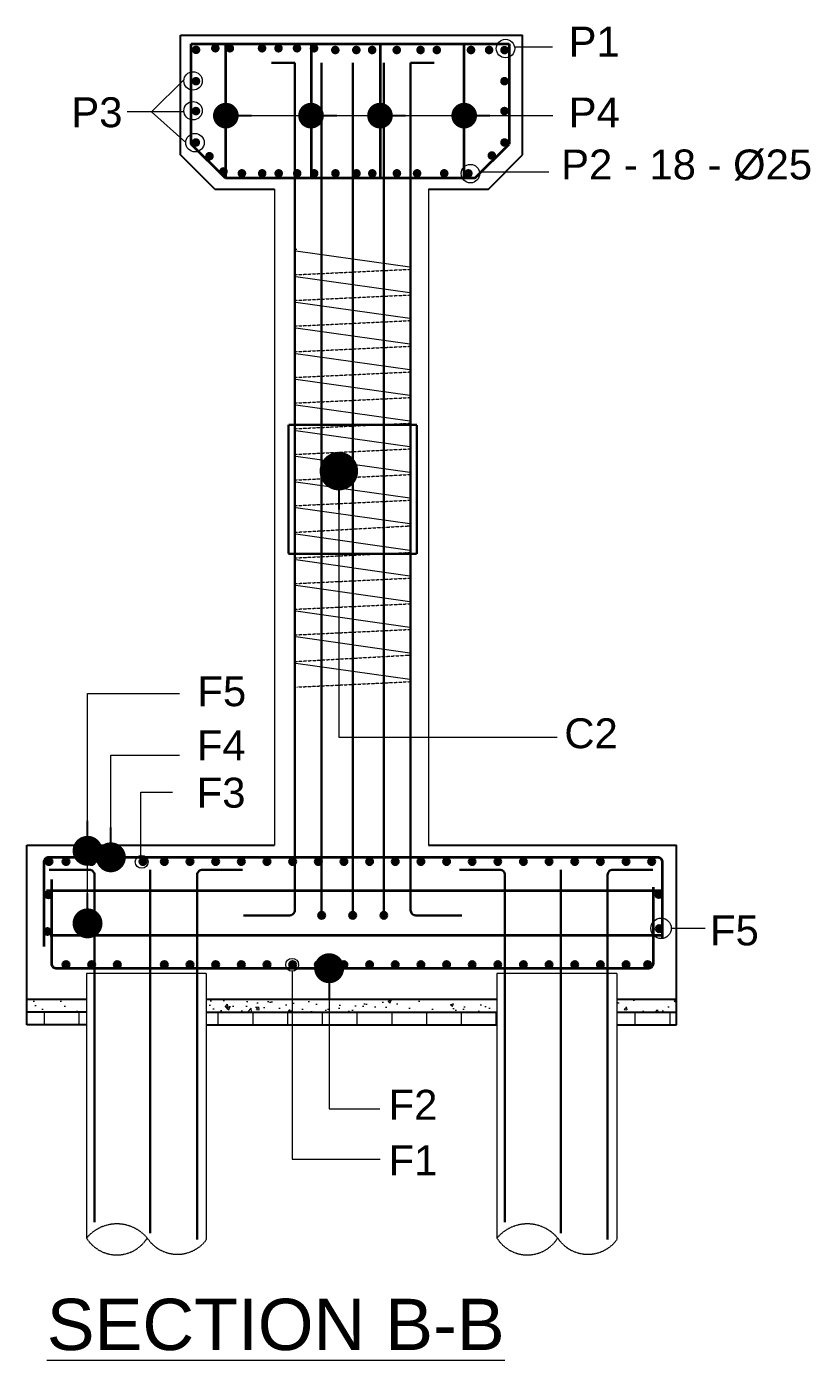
# Model space of a CAD drawing. Header units: millimetres. Extents: x -571543 to 35267, y -84886 to 197746.
# Drawn here: x -387577 to -382995, y -51202 to -43405 of the extents above; entities that cross this region are included whole.
import ezdxf

# ---------------------------------------------------------------- set-up
doc = ezdxf.new("R2010")
doc.units = ezdxf.units.MM
doc.linetypes.add('DASHED', pattern=[0.75, 0.5, -0.25])
doc.linetypes.add('HIDDEN', pattern=[9.525, 6.35, -3.175])
for name, color, linetype, lineweight in [('Binder', 136, 'Continuous', 15), ('Dimision', 96, 'Continuous', 18), ('hatch', 65, 'Continuous', 15), ('Hatching', 65, 'Continuous', 20), ('Pile', 11, 'Continuous', 15), ('Rod', 12, 'Continuous', 30), ('Rod -2', 5, 'Continuous', 35), ('Text', 7, 'Continuous', 15)]:
    doc.layers.add(name, color=color, linetype=linetype, lineweight=lineweight)
doc.layers.add('Pire Line', color=11, linetype='Continuous')
doc.styles.add('ROMANS', font='arial.ttf', dxfattribs={"height": 200})
doc.styles.get("Standard").update_dxf_attribs({"font": 'times.ttf'})
doc.dimstyles.new('ISO-25', dxfattribs={"dimtxt": 175, "dimasz": 100, "dimexe": 65, "dimexo": 115.625, "dimgap": 40, "dimtad": 1, "dimtoh": 1, "dimdec": 0, "dimtxsty": 'Standard', "dimblk": 'DOT', "dimcen": 300, "dimclrd": 256, "dimclre": 256, "dimclrt": 256, "dimadec": 0, "dimazin": 0, "dimtfac": 1, "dimtdec": 0, "dimtix": 1, "dimtmove": 0, "dimatfit": 3, "dimldrblk": 'DOT', "dimfxl": 75, "dimlwd": -1, "dimarcsym": 0})

# ---------------------------------------------------------------- blocks, each defined once
blk = doc.blocks.new('r')
at = {"layer": 'Rod', "ltscale": 3, "const_width": 25}
blk.add_lwpolyline([(-12.5, 0, 1), (12.5, 0, 1)], format="xyb", close=True, dxfattribs=at)
blk = doc.blocks.new('_Dot')
at = {"color": 0, "linetype": 'ByBlock', "lineweight": -2}
blk.add_line((-0.5, 0), (-1, 0), dxfattribs=at)
at = {"color": 0, "linetype": 'ByBlock', "const_width": 0.5}
blk.add_lwpolyline([(-0.25, 0, 1), (0.25, 0, 1)], format="xyb", close=True, dxfattribs=at)

msp = doc.modelspace()

# ---------------------------------------------------------------- hatches: boundary and pattern name
at = {"layer": 'hatch'}
h = msp.add_hatch(dxfattribs=at)
h.set_pattern_fill('AR-B88', color=256)
h.set_pattern_definition([(0, (50524.79, -117814.18), (0, 203.2), []), (90, (50524.79, -117814.18), (-101.6, 203.2), [203.2, -203.2])])
h.paths.add_polyline_path([(-384127, -49165.9), (-384127, -49240.9), (-383777, -49240.9), (-383777, -49165.9)])
h.paths.add_polyline_path([(-386527, -49165.9), (-386527, -49240.9), (-384827, -49240.9), (-384827, -49165.9)])
h.paths.add_polyline_path([(-387227, -49240.9), (-387227, -49165.9), (-387577, -49165.9), (-387577, -49240.9)])
at = {"layer": 'Pile', "ltscale": 0.1}
h = msp.add_hatch(dxfattribs=at)
h.set_pattern_fill('AR-CONC', color=256, style=0)
h.set_pattern_definition([(50, (50524.79, -117814.18), (182.18467, -15.939086), [19.05, -209.55]), (355, (50524.79, -117814.18), (-35.24342, 191.056845), [15.24, -167.640584]), (100.451445, (50539.97, -117815.51), (146.94125, 175.11775), [16.19001, -178.090245]), (46.1842, (50524.79, -117763.38), (271.07904, -42.04233), [28.575, -314.325]), (96.63556, (50547.38, -117766.9), (237.40413, 247.42612), [24.28502, -267.1356]), (351.18415, (50524.8, -117763.38), (237.40413, 247.42612), [22.85997, -251.45973]), (21, (50550.19, -117776.08), (151.61439, -102.2652), [19.05, -209.55]), (326, (50550.19, -117776.08), (61.80203, 184.18797), [15.24, -167.64]), (71.451445, (50562.82, -117784.6), (213.41642, 81.92277), [16.19001, -178.08994]), (37.5, (50524.79, -117814.183), (3.088603, 84.555039), [0, -165.608, 0, -170.18, 0, -168.275]), (7.5, (50524.79, -117814.18), (66.819663, 100.180575), [0, -97.028, 0, -161.798, 0, -64.135]), (327.5, (50468.146, -117814.18), (135.590595, -5.728744), [0, -63.5, 0, -198.12, 0, -262.89]), (317.5, (50442.75, -117814.18), (148.12918, 25.42649), [0, -82.55, 0, -131.572, 0, -186.69])])
h.paths.add_polyline_path([(-387227, -49090.9), (-387577, -49090.9), (-387577, -49165.9), (-387227, -49165.9)])
h.paths.add_polyline_path([(-384827, -49090.9), (-386527, -49090.9), (-386527, -49165.9), (-384827, -49165.9)])
h.paths.add_polyline_path([(-383777, -49090.9), (-384127, -49090.9), (-384127, -49165.9), (-383777, -49165.9)])
at = {"layer": 'Rod', "ltscale": 5}
for points in [[(-387466.7, -48285.9, 1), (-387426.7, -48285.9, 1)], [(-387367, -48285.9, 1), (-387327, -48285.9, 1)], [(-387217, -48285.9, 1), (-387177, -48285.9, 1)], [(-387067, -48285.9, 1), (-387027, -48285.9, 1)], [(-386917, -48285.9, 1), (-386877, -48285.9, 1)], [(-386792, -48285.9, 1), (-386752, -48285.9, 1)], [(-386642, -48285.9, 1), (-386602, -48285.9, 1)], [(-386492, -48285.9, 1), (-386452, -48285.9, 1)], [(-386342, -48285.9, 1), (-386302, -48285.9, 1)], [(-386192, -48285.9, 1), (-386152, -48285.9, 1)], [(-386042, -48285.9, 1), (-386002, -48285.9, 1)], [(-385892, -48285.9, 1), (-385852, -48285.9, 1)], [(-385742, -48285.9, 1), (-385702, -48285.9, 1)], [(-385592, -48285.9, 1), (-385552, -48285.9, 1)], [(-385442, -48285.9, 1), (-385402, -48285.9, 1)], [(-385292, -48285.9, 1), (-385252, -48285.9, 1)], [(-385142, -48285.9, 1), (-385102, -48285.9, 1)], [(-384992, -48285.9, 1), (-384952, -48285.9, 1)], [(-384842, -48285.9, 1), (-384802, -48285.9, 1)], [(-384692, -48285.9, 1), (-384652, -48285.9, 1)], [(-384542, -48285.9, 1), (-384502, -48285.9, 1)], [(-384392, -48285.9, 1), (-384352, -48285.9, 1)], [(-384242, -48285.9, 1), (-384202, -48285.9, 1)], [(-384092, -48285.9, 1), (-384052, -48285.9, 1)], [(-383942, -48285.9, 1), (-383902, -48285.9, 1)], [(-387470.3, -48479.5, -1), (-387430.3, -48479.5, -1)], [(-383901.2, -48478.4, -1), (-383861.2, -48478.4, -1)], [(-385872.2, -48600.9, -1), (-385832.2, -48600.9, -1)], [(-385690.4, -48600.9, -1), (-385650.4, -48600.9, -1)], [(-385650.4, -48600.9, 1), (-385690.4, -48600.9, 1)], [(-385468.6, -48600.9, 1), (-385508.6, -48600.9, 1)], [(-387475.2, -48695, -1), (-387435.2, -48695, -1)], [(-383898.6, -48678.5, -1), (-383858.6, -48678.5, -1)], [(-387367, -48888.6, -1), (-387327, -48888.6, -1)], [(-387217, -48888.6, -1), (-387177, -48888.6, -1)], [(-387067, -48888.6, -1), (-387027, -48888.6, -1)], [(-386792, -48888.6, -1), (-386752, -48888.6, -1)], [(-386642, -48888.6, -1), (-386602, -48888.6, -1)], [(-386492, -48888.6, -1), (-386452, -48888.6, -1)], [(-386342, -48888.6, -1), (-386302, -48888.6, -1)], [(-386192, -48888.6, -1), (-386152, -48888.6, -1)], [(-386042, -48888.6, -1), (-386002, -48888.6, -1)], [(-385892, -48888.6, -1), (-385852, -48888.6, -1)], [(-385742, -48888.6, -1), (-385702, -48888.6, -1)], [(-385592, -48888.6, -1), (-385552, -48888.6, -1)], [(-385442, -48888.6, -1), (-385402, -48888.6, -1)], [(-385292, -48888.6, -1), (-385252, -48888.6, -1)], [(-385142, -48888.6, -1), (-385102, -48888.6, -1)], [(-384992, -48888.6, -1), (-384952, -48888.6, -1)], [(-384842, -48888.6, -1), (-384802, -48888.6, -1)], [(-384692, -48888.6, -1), (-384652, -48888.6, -1)], [(-384542, -48888.6, -1), (-384502, -48888.6, -1)], [(-384392, -48888.6, -1), (-384352, -48888.6, -1)], [(-384242, -48888.6, -1), (-384202, -48888.6, -1)], [(-384092, -48888.6, -1), (-384052, -48888.6, -1)], [(-383966.2, -48888.6, -1), (-383926.2, -48888.6, -1)]]:
    msp.add_hatch(color=256, dxfattribs=at).paths.add_polyline_path(points)

# ---------------------------------------------------------------- linework, layer by layer
at = {"layer": 'Binder', "ltscale": 5}
for points in [[(-385343.8, -44823.7), (-385337.3, -44823.2, 0.91565), (-385337.3, -44811.2), (-386003.6, -44717.2, -0.91565), (-386003.6, -44705.2), (-385997, -44704.7)], [(-385343.8, -44973.7), (-385337.3, -44973.2, 0.91565), (-385337.3, -44961.2), (-386003.6, -44867.2, -0.91565), (-386003.6, -44855.2), (-385997, -44854.7)], [(-385343.8, -45123.7), (-385337.3, -45123.2, 0.91565), (-385337.3, -45111.3), (-386003.6, -45017.2, -0.91565), (-386003.6, -45005.2), (-385997, -45004.7)], [(-385343.8, -45273.7), (-385337.3, -45273.2, 0.91565), (-385337.3, -45261.3), (-386003.6, -45167.2, -0.91565), (-386003.6, -45155.2), (-385997, -45154.8)], [(-385343.8, -45423.8), (-385337.3, -45423.3, 0.91565), (-385337.3, -45411.3), (-386003.6, -45317.2, -0.91565), (-386003.6, -45305.3), (-385997, -45304.8)], [(-385343.8, -45573.8), (-385337.3, -45573.3, 0.91565), (-385337.3, -45561.3), (-386003.6, -45467.2, -0.91565), (-386003.6, -45455.3), (-385997, -45454.8)], [(-385343.8, -45723.8), (-385337.3, -45723.3, 0.91565), (-385337.3, -45711.4), (-386003.6, -45617.3, -0.91565), (-386003.6, -45605.3), (-385997, -45604.8)], [(-385343.8, -45873.8), (-385337.3, -45873.3, 0.91565), (-385337.3, -45861.4), (-386003.6, -45767.3, -0.91565), (-386003.6, -45755.3), (-385997, -45754.8)], [(-385343.8, -46023.8), (-385337.3, -46023.3, 0.921604), (-385337.3, -46011.4), (-386003.6, -45917.3, -0.91565), (-386003.6, -45905.3), (-385997, -45904.8)], [(-385343.8, -46173.8), (-385337.3, -46173.3, 0.91565), (-385337.3, -46161.4), (-386003.6, -46067.3, -0.91565), (-386003.6, -46055.3), (-385997, -46054.8)], [(-385343.8, -46323.8), (-385337.3, -46323.3, 0.91565), (-385337.3, -46311.4), (-386003.6, -46217.3, -0.91565), (-386003.6, -46205.3), (-385997, -46204.8)], [(-385343.8, -46479.3), (-385337.3, -46478.8, 0.91565), (-385337.3, -46466.9), (-386003.6, -46372.8, -0.91565), (-386003.6, -46360.8), (-385997, -46360.3)], [(-385343.8, -46629.3), (-385337.3, -46628.8, 0.91565), (-385337.3, -46616.9), (-386003.6, -46522.8, -0.91565), (-386003.6, -46510.8), (-385997, -46510.3)], [(-385343.8, -46779.3), (-385337.3, -46778.8, 0.921604), (-385337.3, -46766.8), (-386003.6, -46672.8, -0.91565), (-386003.6, -46660.8), (-385997, -46660.3)], [(-385343.8, -46929.3), (-385337.3, -46928.8, 0.91565), (-385337.3, -46916.9), (-386003.6, -46822.8, -0.91565), (-386003.6, -46810.8), (-385997, -46810.3)], [(-385343.8, -47079.3), (-385337.3, -47078.8, 0.91565), (-385337.3, -47066.9), (-386003.6, -46972.8, -0.91565), (-386003.6, -46960.8), (-385997, -46960.3)], [(-385343.8, -47234.8), (-385337.3, -47234.3, 0.91565), (-385337.3, -47222.3), (-386003.6, -47128.3, -0.91565), (-386003.6, -47116.3), (-385997, -47115.8)]]:
    msp.add_lwpolyline(points, format="xyb", dxfattribs=at)
at = {"layer": 'Binder', "linetype": 'HIDDEN', "ltscale": 0.07}
for points in [[(-385997, -44854.7), (-385343.8, -44823.7)], [(-385997, -45004.7), (-385343.8, -44973.7)], [(-385997, -45154.8), (-385343.8, -45123.7)], [(-385997, -45304.8), (-385343.8, -45273.7)], [(-385997, -45454.8), (-385343.8, -45423.8)], [(-385997, -45604.8), (-385343.8, -45573.8)], [(-385997, -45754.8), (-385343.8, -45723.8)], [(-385997, -45904.8), (-385343.8, -45873.8)], [(-385997, -46054.8), (-385343.8, -46023.8)], [(-385997, -46204.8), (-385343.8, -46173.8)], [(-385997, -46360.3), (-385343.8, -46323.8)], [(-385997, -46510.3), (-385343.8, -46479.3)], [(-385997, -46660.3), (-385343.8, -46629.3)], [(-385997, -46810.3), (-385343.8, -46779.3)], [(-385997, -46960.3), (-385343.8, -46929.3)], [(-385997, -47115.8), (-385343.8, -47079.3)], [(-385997, -47265.8), (-385343.8, -47234.8)]]:
    msp.add_lwpolyline(points, dxfattribs=at)
at = {"layer": 'Dimision', "ltscale": 5}
for p, q in [((-384724.2, -43522.4), (-384502.7, -43522.4)), ((-384929, -44253.9), (-384523.3, -44253.9)), ((-383807.6, -48676.4), (-383609.6, -48676.4))]:
    msp.add_line(p, q, dxfattribs=at)
for points in [[(-386657.5, -43715.3), (-386846.9, -43903), (-386988.9, -43903)], [(-386657.5, -43902.3), (-386846.9, -43903), (-386988.9, -43903)], [(-386646.7, -44083), (-386846.9, -43903), (-386988.9, -43903)], [(-386910, -48252.4), (-386910, -47880.3), (-386724.3, -47880.3)], [(-386024.6, -48927.2), (-386024.6, -50026.9), (-385509.1, -50026.9)]]:
    msp.add_lwpolyline(points, dxfattribs=at)
for centre, radius in [((-384777.1, -43532.7), 53.9), ((-386604, -43721.9), 53.9), ((-386604, -43896.2), 53.9), ((-386592.9, -44083), 53.9), ((-384981.9, -44264.1), 53.9), ((-386904.6, -48288), 37.5), ((-383867.4, -48676.4), 59.8), ((-386024.6, -48889.7), 37.5)]:
    msp.add_circle(centre, radius, dxfattribs=at)
at = {"layer": 'Hatching', "ltscale": 3}
for p, q in [((-386127, -44354.9), (-386127, -48190.9)), ((-385227, -44354.9), (-385227, -48190.9))]:
    msp.add_line(p, q, dxfattribs=at)
at = {"layer": 'Pile', "linetype": 'DASHED', "ltscale": 5}
for p, q in [((-387227, -48940.9), (-387227, -50487.4)), ((-386527, -48940.9), (-387227, -48940.9)), ((-386527, -48940.9), (-386527, -50498.7)), ((-384827, -48940.9), (-384827, -50487.4)), ((-384127, -48940.9), (-384827, -48940.9)), ((-384127, -48940.9), (-384127, -50498.7))]:
    msp.add_line(p, q, dxfattribs=at)
for points in [[(-386527, -50498.7, -0.515809), (-386871.9, -50487.4, 0.465983), (-387227, -50487.4, 0.554519), (-386871.9, -50487.4)], [(-384127, -50498.7, -0.515809), (-384471.9, -50487.4, 0.465983), (-384827, -50487.4, 0.554519), (-384471.9, -50487.4)]]:
    msp.add_lwpolyline(points, format="xyb", dxfattribs=at)
at = {"layer": 'Pire Line', "ltscale": 10}
for p, q in [((-386677, -44154.9), (-386677, -43454.9)), ((-386677, -43454.9), (-384677, -43454.9)), ((-384677, -44154.9), (-384677, -43454.9)), ((-386477, -44354.9), (-386677, -44154.9)), ((-384877, -44354.9), (-384677, -44154.9)), ((-386477, -44354.9), (-386127, -44354.9)), ((-385227, -44354.9), (-384877, -44354.9))]:
    msp.add_line(p, q, dxfattribs=at)
at = {"layer": 'Pire Line', "ltscale": 5}
for p, q in [((-387577, -48190.9), (-386127, -48190.9)), ((-387577, -49240.9), (-387577, -48190.9)), ((-387577, -49240.9), (-387577, -48190.9)), ((-387577, -49240.9), (-387577, -48190.9)), ((-387577, -49240.9), (-387577, -48190.9)), ((-387577, -49240.9), (-387577, -48190.9)), ((-385227, -48190.9), (-383777, -48190.9)), ((-383777, -49240.9), (-383777, -48190.9)), ((-383777, -49240.9), (-383777, -48190.9)), ((-383777, -49240.9), (-383777, -48190.9)), ((-387577, -49090.9), (-387227, -49090.9)), ((-386527, -49090.9), (-384827, -49090.9)), ((-384127, -49090.9), (-383777, -49090.9)), ((-387227, -49165.9), (-387577, -49165.9)), ((-386527, -49165.9), (-384827, -49165.9)), ((-384127, -49165.9), (-383777, -49165.9)), ((-387227, -49240.9), (-387577, -49240.9)), ((-386527, -49240.9), (-384827, -49240.9)), ((-384127, -49240.9), (-383777, -49240.9))]:
    msp.add_line(p, q, dxfattribs=at)
at = {"layer": 'Pire Line', "color": 5, "linetype": 'DASHED', "lineweight": 30, "ltscale": 5}
msp.add_lwpolyline([(-386045.5, -46487.2), (-385295.5, -46487.2), (-385295.3, -45732.9), (-386045.5, -45732.9)], close=True, dxfattribs=at)
at = {"layer": 'Rod', "ltscale": 0.02}
for p, q in [((-386009, -43615.8), (-386146, -43615.8)), ((-385331.8, -43615.8), (-385194.8, -43615.8))]:
    msp.add_line(p, q, dxfattribs=at)
at = {"layer": 'Rod', "ltscale": 5}
for p, q in [((-386854.3, -48334.1), (-386854.3, -50459.2)), ((-384454.3, -48334.1), (-384454.3, -50459.2))]:
    msp.add_line(p, q, dxfattribs=at)
at = {"layer": 'Rod', "ltscale": 0.02}
for points in [[(-386009, -43615.8), (-386009, -46629), (-386009, -48570.9, -0.414214), (-386039, -48600.9), (-386309, -48600.9)], [(-385331.8, -43615.8), (-385331.8, -46629), (-385331.8, -48570.9, 0.414214), (-385301.8, -48600.9), (-385031.8, -48600.9)]]:
    msp.add_lwpolyline(points, format="xyb", dxfattribs=at)
for points in [[(-385852.2, -43615.8), (-385852.2, -48600.9)], [(-385670.4, -43615.8), (-385670.4, -48600.9)], [(-385670.4, -43615.8), (-385670.4, -48600.9)], [(-385488.6, -43615.8), (-385488.6, -48600.9)]]:
    msp.add_lwpolyline(points, dxfattribs=at)
at = {"layer": 'Rod', "ltscale": 5}
for points in [[(-387445.3, -48334.1), (-387210.4, -48334.1, -0.414214), (-387180.4, -48364.1), (-387180.4, -50394)], [(-386314.9, -48334.1), (-386549.8, -48334.1, 0.414214), (-386579.8, -48364.1), (-386579.8, -50496.7)], [(-385045.3, -48334.1), (-384810.4, -48334.1, -0.414214), (-384780.4, -48364.1), (-384780.4, -50394)], [(-383914.9, -48334.1), (-384149.8, -48334.1, 0.414214), (-384179.8, -48364.1), (-384179.8, -50496.7)]]:
    msp.add_lwpolyline(points, format="xyb", dxfattribs=at)
for centre in [(-387446.7, -48285.9), (-387347, -48285.9), (-387197, -48285.9), (-387047, -48285.9), (-386897, -48285.9), (-386772, -48285.9), (-386622, -48285.9), (-386472, -48285.9), (-386322, -48285.9), (-386172, -48285.9), (-386022, -48285.9), (-385872, -48285.9), (-385722, -48285.9), (-385572, -48285.9), (-385422, -48285.9), (-385272, -48285.9), (-385122, -48285.9), (-384972, -48285.9), (-384822, -48285.9), (-384672, -48285.9), (-384522, -48285.9), (-384372, -48285.9), (-384222, -48285.9), (-384072, -48285.9), (-383922, -48285.9), (-387450.3, -48479.5), (-383881.2, -48478.4), (-385852.2, -48600.9), (-385670.4, -48600.9), (-385670.4, -48600.9), (-385488.6, -48600.9), (-387455.2, -48695), (-383878.6, -48678.5), (-387347, -48888.6), (-387197, -48888.6), (-387047, -48888.6), (-386772, -48888.6), (-386622, -48888.6), (-386472, -48888.6), (-386322, -48888.6), (-386172, -48888.6), (-386022, -48888.6), (-385872, -48888.6), (-385722, -48888.6), (-385572, -48888.6), (-385422, -48888.6), (-385272, -48888.6), (-385122, -48888.6), (-384972, -48888.6), (-384822, -48888.6), (-384672, -48888.6), (-384522, -48888.6), (-384372, -48888.6), (-384222, -48888.6), (-384072, -48888.6), (-383946.2, -48888.6)]:
    msp.add_circle(centre, 20, dxfattribs=at)
at = {"layer": 'Rod -2', "ltscale": 0.02}
for p, q in [((-386615, -43504.2), (-384755.5, -43504.2)), ((-386615, -44090.8), (-386615, -43504.2)), ((-386412.4, -44290.8), (-386412.4, -43504.2)), ((-385912.1, -44290.8), (-385912.1, -43504.2)), ((-385508.8, -44290.8), (-385508.8, -43504.2)), ((-385018.7, -44290.8), (-385018.7, -43504.2)), ((-384755.5, -43504.2), (-384755.5, -44090.8)), ((-386415, -44290.8), (-386615, -44090.8)), ((-384955.5, -44290.8), (-384755.5, -44090.8)), ((-384955.5, -44290.8), (-386415, -44290.8))]:
    msp.add_line(p, q, dxfattribs=at)
for points in [[(-383858.7, -48737.2), (-383858.7, -48291.6, 0.414214), (-383888.7, -48261.6), (-387446.7, -48261.6, 0.414214), (-387476.7, -48291.6), (-387476.7, -48782.4)], [(-383914.6, -48436), (-383914.6, -48881.7, -0.414214), (-383944.6, -48911.7), (-387400.6, -48911.7, -0.414214), (-387430.6, -48881.7), (-387430.6, -48390.9)]]:
    msp.add_lwpolyline(points, format="xyb", dxfattribs=at)
at = {"layer": 'Rod -2', "linetype": 'DASHED', "ltscale": 5}
for points in [[(-383858.7, -48456.9), (-387460.7, -48456.9)], [(-383858.7, -48717.9), (-387439.4, -48717.9)]]:
    msp.add_lwpolyline(points, dxfattribs=at)

# ---------------------------------------------------------------- block references
at = {"layer": 'Dimision', "ltscale": 10, "rotation": 180}
for p in [(-386473.8, -43531), (-386473.8, -43531), (-386388.7, -43531), (-386388.7, -43531), (-386200.7, -43531), (-386200.7, -43531), (-386104.3, -43531), (-386104.3, -43531), (-385996.1, -43531), (-385996.1, -43531), (-385896.6, -43531), (-386586.3, -43540.3), (-385772.3, -43541.3), (-385772.3, -43541.3), (-385649.3, -43541.3), (-385649.3, -43541.3), (-385556.9, -43541.3), (-385413.1, -43541.3), (-385413.1, -43541.3), (-385273.8, -43541.3), (-385273.8, -43541.3), (-385178.7, -43541.3), (-385178.7, -43541.3), (-384978.9, -43541.3), (-384978.9, -43541.3), (-384872.9, -43541.3), (-384872.9, -43541.3), (-384782.8, -43541.9), (-384782.8, -43541.9), (-384857.1, -44158.2), (-384857.1, -44158.2), (-386508.3, -44162.4), (-386508.3, -44162.4), (-386426.1, -44251.2), (-386426.1, -44251.2), (-386318.3, -44262.5), (-386318.3, -44262.5), (-386199.8, -44262.5), (-386199.8, -44262.5), (-386103.4, -44262.5), (-386103.4, -44262.5), (-385995.2, -44262.5), (-385995.2, -44262.5), (-385895.6, -44262.5), (-385771.3, -44262.5), (-385771.3, -44262.5), (-385648.4, -44262.5), (-385648.4, -44262.5), (-385556, -44262.5), (-385412.1, -44262.5), (-385412.1, -44262.5), (-385294.2, -44262.5), (-385294.2, -44262.5), (-385135.3, -44262.5), (-385135.3, -44262.5), (-384994.2, -44262.5), (-384994.2, -44262.5)]:
    msp.add_blockref('r', p, dxfattribs=at)
at = {"layer": 'Dimision', "ltscale": 10, "xscale": -1}
for p in [(-386587.2, -43723.6), (-386587.2, -43898.3), (-386587.6, -44081.9)]:
    msp.add_blockref('r', p, dxfattribs=at)
at = {"layer": 'Dimision', "ltscale": 10}
for p in [(-384783.3, -43723.6), (-384783.3, -43898.3), (-384782.9, -44081.9)]:
    msp.add_blockref('r', p, dxfattribs=at)

# ---------------------------------------------------------------- texts
at = {"layer": 'Text', "style": 'ROMANS'}
for s, height, p in [('P1', 175, (-384408.2, -43579.8)), ('P3', 175, (-387315.8, -43992.7)), ('P4', 175, (-384407.7, -43994)), ('P2 - 18 - %%C25', 175, (-384451.8, -44298.1)), ('C2', 175, (-384433, -47623.5)), ('F4', 175, (-386581.6, -47694.6)), ('F3', 175, (-386582.8, -47970.9)), ('F2', 175, (-385460.8, -49795.7)), ('F1', 175, (-385460.8, -50120.3)), ('%%USECTION B-B', 300, (-387459.5, -51142.2))]:
    msp.add_text(s, height=height, dxfattribs=at).set_placement(p)
at = {"layer": 'Text', "char_height": 175, "attachment_point": 1, "style": 'ROMANS'}
for insert, width in [((-386578.7, -47202.7), 2576.74), ((-383581.2, -48601.2), 2190.162)]:
    msp.add_mtext('F5', dxfattribs=dict(at, insert=insert, width=width))

# ---------------------------------------------------------------- leaders
at = {"layer": 'Dimision', "ltscale": 5}
for points, override in [([(-386412.4, -43925), (-384499.8, -43925)], {"dimasz": 150, "dimtad": 0}), ([(-385914.3, -43925), (-384499.8, -43925)], {"dimasz": 150, "dimtad": 0}), ([(-385511, -43925), (-384499.8, -43925)], {"dimasz": 150, "dimtad": 0}), ([(-385018.7, -43925), (-384499.8, -43925)], {"dimasz": 150, "dimtad": 0}), ([(-385751.5, -46003.6), (-385751.5, -47558.5), (-384475.8, -47558.5)], {"dimasz": 225, "dimtad": 0}), ([(-387221, -48647.5), (-387221, -47303.1), (-386683.1, -47303.1)], {"dimasz": 175, "dimtad": 0}), ([(-387221, -48223.3), (-387221, -47303.1), (-386683.1, -47303.1)], {"dimasz": 175, "dimtad": 0}), ([(-387084.9, -48261.3), (-387084.9, -47663.1), (-386683.3, -47663.1)], {"dimasz": 175, "dimtad": 0}), ([(-385808.3, -48909.7), (-385808.3, -49732.2), (-385512.4, -49732.2)], {"dimasz": 175, "dimtad": 0})]:
    msp.add_leader(points, dimstyle='ISO-25', override=override, dxfattribs=at)

doc.saveas('drawing.dxf')
